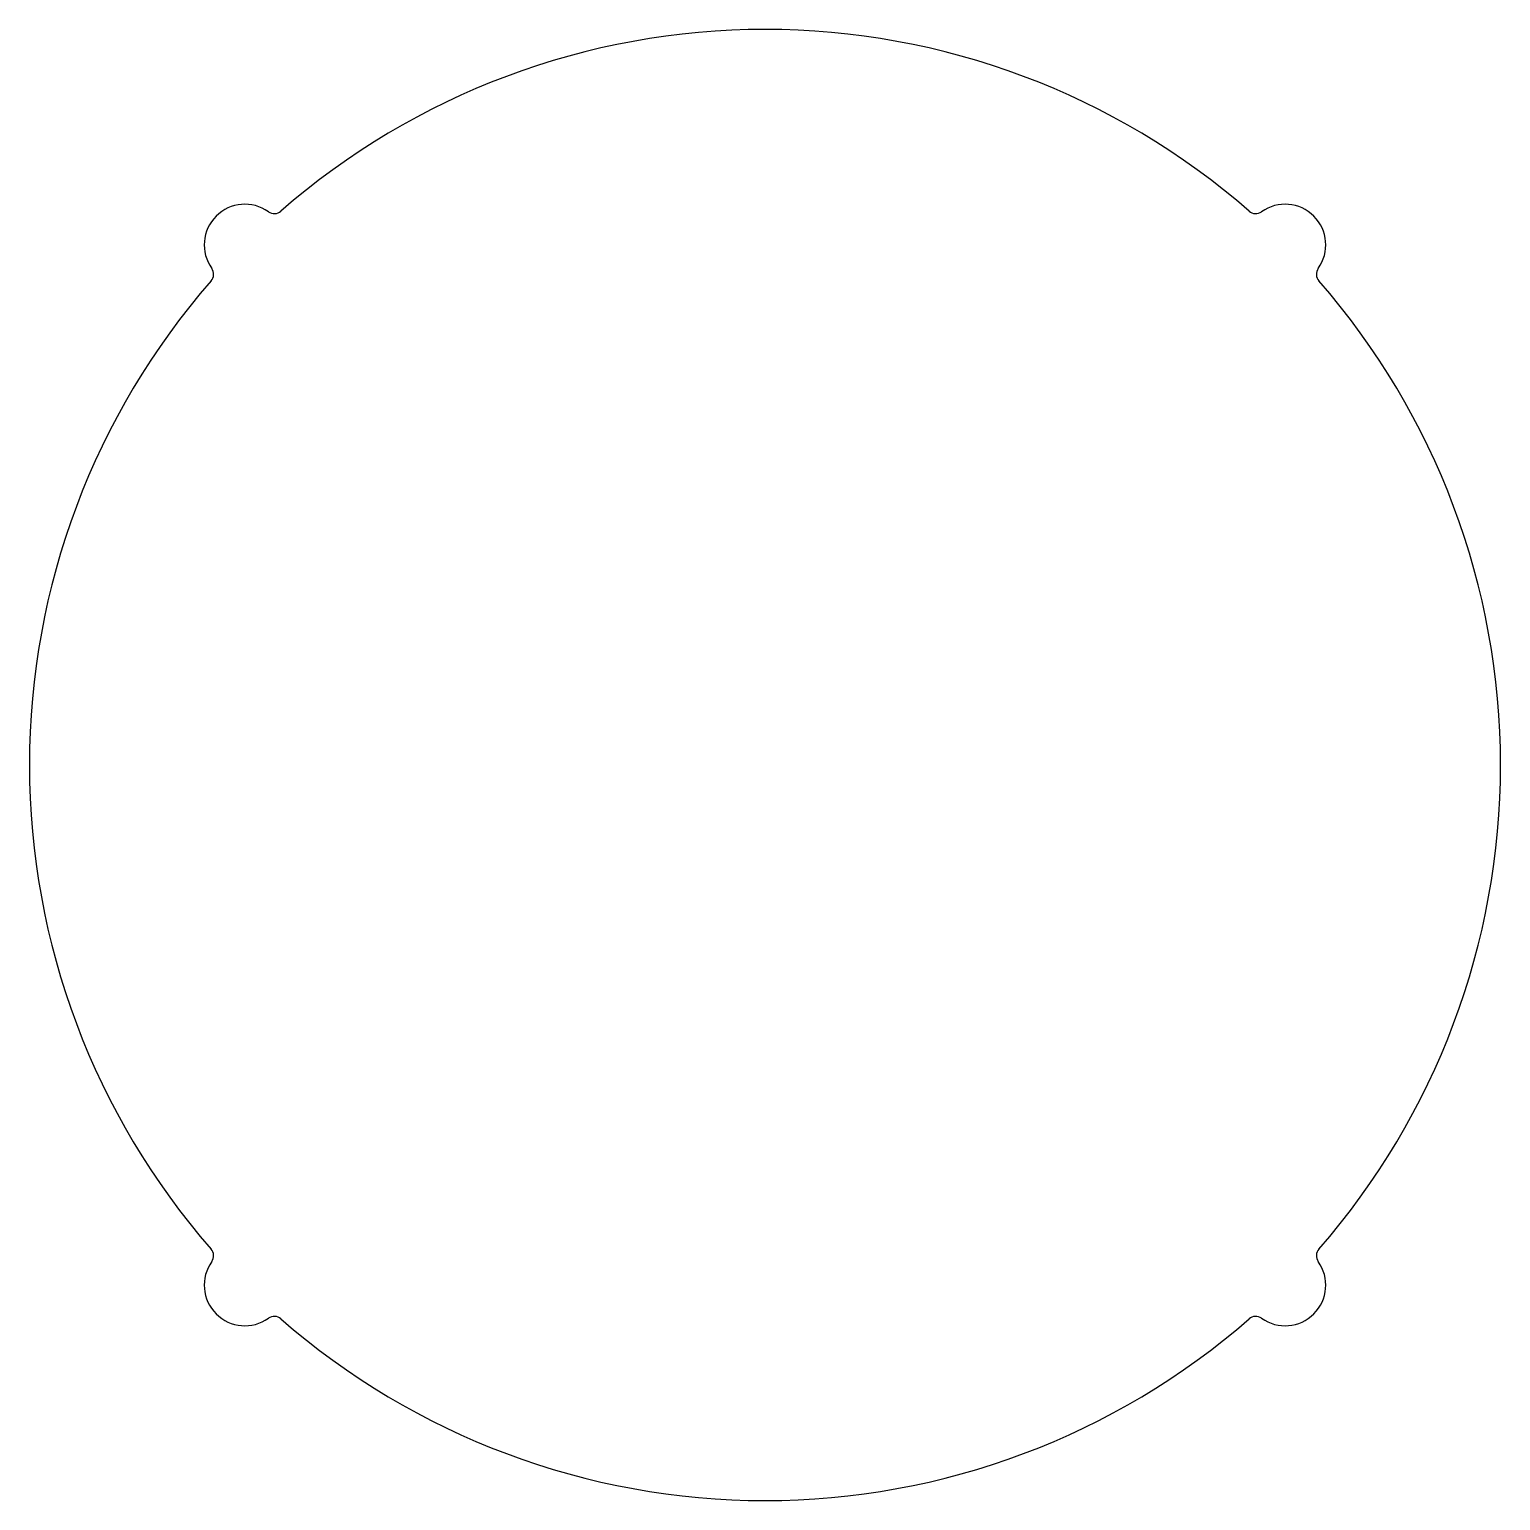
# Model space of a CAD drawing. Header units: millimetres. Extents: x -73 to 73, y -73 to 73.
import ezdxf

# ---------------------------------------------------------------- set-up
doc = ezdxf.new("R2010")
doc.units = ezdxf.units.MM
doc.layers.add('Shape2DView', color=7, linetype='CONTINUOUS')

msp = doc.modelspace()

# ---------------------------------------------------------------- linework, layer by layer
at = {"layer": 'Shape2DView'}
for centre, radius, start, end in [((0, 0), 72.5, 90, 131.154), ((0, 0), 72.5, 48.8459, 90), ((-51.2652, 51.2652), 4, 54.6074, -144.607), ((51.2652, 51.2652), 4, -35.3926, 125.393), ((0, 0), 72.5, 138.846, 180), ((0, 0), 72.5, 0, 41.1541), ((0, 0), 72.5, 180, -138.846), ((0, 0), 72.5, -41.1541, 0), ((-51.2652, -51.2652), 4, 144.607, -54.6074), ((51.2652, -51.2652), 4, -125.393, 35.3926), ((0, 0), 72.5, -131.154, -90), ((0, 0), 72.5, -90, -48.8459)]:
    msp.add_arc(centre, radius, start, end, dxfattribs=at)
for points in [[(-48.9485, 54.5261), (-48.776, 54.4018), (-48.5471, 54.3299), (-48.3191, 54.3425), (-48.091, 54.3528), (-47.8705, 54.4474), (-47.7113, 54.5883)], [(47.7113, 54.5883), (47.8705, 54.4474), (48.091, 54.3528), (48.3191, 54.3425), (48.5471, 54.3299), (48.776, 54.4018), (48.9485, 54.5261)], [(-54.5883, 47.7113), (-54.4474, 47.8705), (-54.3528, 48.091), (-54.3425, 48.3191), (-54.3299, 48.5471), (-54.4018, 48.776), (-54.5261, 48.9485)], [(54.5261, 48.9485), (54.4018, 48.776), (54.3299, 48.5471), (54.3425, 48.3191), (54.3528, 48.091), (54.4474, 47.8705), (54.5883, 47.7113)], [(-54.5261, -48.9485), (-54.4018, -48.776), (-54.3299, -48.5471), (-54.3425, -48.3191), (-54.3528, -48.091), (-54.4474, -47.8705), (-54.5883, -47.7113)], [(54.5883, -47.7113), (54.4474, -47.8705), (54.3528, -48.091), (54.3425, -48.3191), (54.3299, -48.5471), (54.4018, -48.776), (54.5261, -48.9485)], [(-47.7113, -54.5883), (-47.8705, -54.4474), (-48.091, -54.3528), (-48.3191, -54.3425), (-48.5471, -54.3299), (-48.776, -54.4018), (-48.9485, -54.5261)], [(48.9485, -54.5261), (48.776, -54.4018), (48.5471, -54.3299), (48.3191, -54.3425), (48.091, -54.3528), (47.8705, -54.4474), (47.7113, -54.5883)]]:
    msp.add_open_spline(points, degree=3, knots=[0, 0, 0, 0, 0.5, 0.5, 0.5, 1, 1, 1, 1], dxfattribs=at)

doc.saveas('drawing.dxf')
